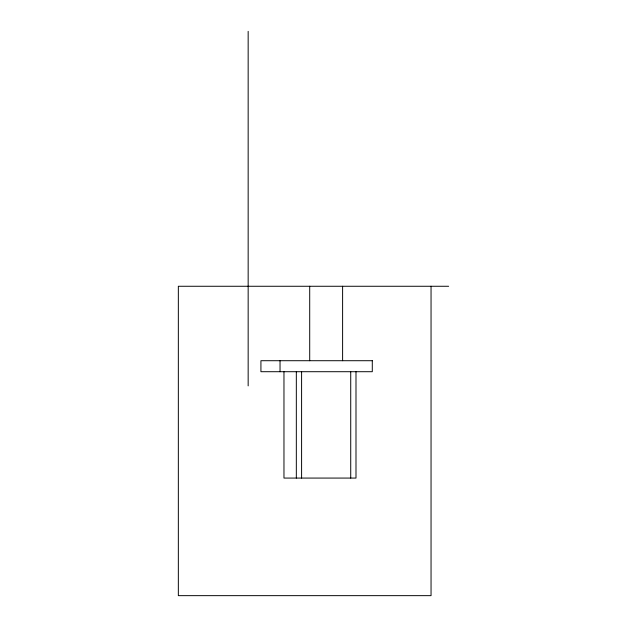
<?xml version="1.0" encoding="UTF-8"?>
<svg xmlns="http://www.w3.org/2000/svg" width="627" height="627" viewBox="0 0 627 627"><rect width="100%" height="100%" fill="white"/><g stroke="black" fill="none" stroke-linecap="round" stroke-linejoin="round"><path stroke-width="0.94" d="M448.658 286.265L178.342 286.265L178.342 595.65L431.047 595.65L431.047 286.265M355.995 371.709L355.995 478.072L283.968 478.072L283.968 371.709M350.728 371.709L350.728 478.072M342.608 286.265L342.608 360.713M309.707 286.265L309.707 360.713M301.595 371.709L301.595 478.072M296.328 371.709L296.328 478.072M280.034 360.713L280.034 371.709M248.159 31.35L248.159 385.887M372.289 360.713L260.926 360.713L260.926 371.709L372.289 371.709L372.289 360.713"/></g></svg>
